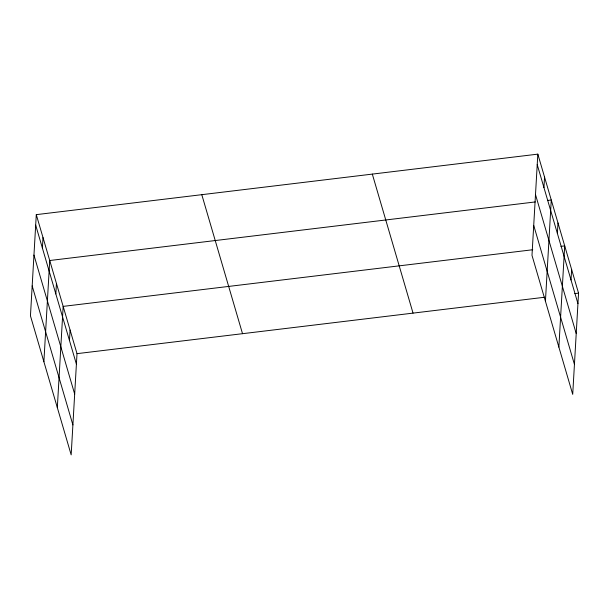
<?xml version="1.0" encoding="UTF-8"?>
<svg xmlns="http://www.w3.org/2000/svg" width="609" height="609" viewBox="0 0 609 609"><rect width="100%" height="100%" fill="white"/><g stroke="black" fill="none" stroke-linecap="round" stroke-linejoin="round"><path stroke-width="0.91" d="M36.289 214.642L30.45 315.85L71.169 454.862L77.008 353.654L36.289 214.642L537.831 154.138L578.55 293.15L572.711 394.358L531.992 255.346L537.831 154.138M42.402 248.069L43.003 237.579M43.886 361.723L49.725 260.515L535.281 201.937M55.838 293.949L56.439 283.451M57.33 407.604L63.161 306.388L532.73 249.743M69.479 340.515L70.081 330.025M543.944 187.564L544.545 177.074M545.428 301.219L551.267 200.011L547.506 200.46M557.38 233.437L557.989 222.947M558.872 347.092L564.703 245.884L560.942 246.341M571.021 280.011L571.63 269.521M77.008 353.654L544.697 297.238M574.789 293.607L578.55 293.15M537.222 164.628L577.949 303.64M535.494 194.56L576.221 333.58M533.72 225.406L574.439 364.426M372.32 174.098L413.039 313.117M201.792 194.674L242.519 333.686M35.68 225.132L76.399 364.152M33.952 255.072L74.679 394.084M32.178 285.91L72.897 424.93"/></g></svg>
